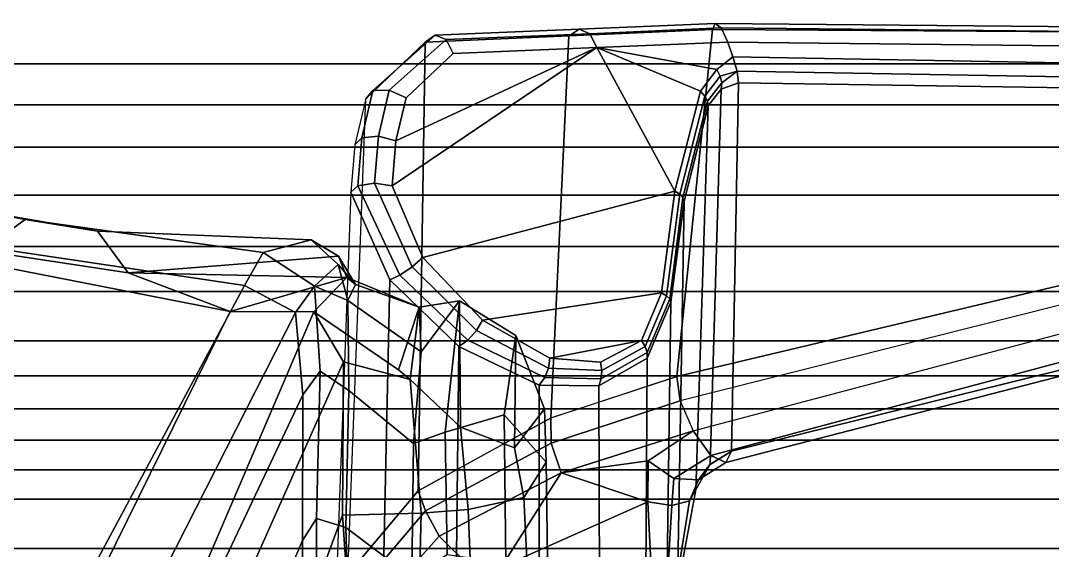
# Model space of a CAD drawing. Extents: x -14.5 to 14.5, y -12.2 to 16.5.
# Drawn here: x -7.174 to -4.626, y 9.453 to 10.76 of the extents above; entities that cross this region are included whole.
import ezdxf

# ---------------------------------------------------------------- set-up
doc = ezdxf.new("R2010")
doc.units = 0
doc.header["$MEASUREMENT"] = 0
doc.layers.add('FABRICBACK', color=82, linetype='Continuous')
doc.layers.add('SEAT-FRAME', color=253, linetype='Continuous')

msp = doc.modelspace()

# ---------------------------------------------------------------- linework, layer by layer
at = {"layer": 'FABRICBACK'}
for points in [[(-9.042, 10.654, 38.4774), (9.042, 10.654, 38.4774), (8.6845, 10.7941, 38.6685), (-8.6845, 10.7941, 38.6685)], [(-9.042, 10.654, 38.4774), (-9.2836, 10.5522, 38.318), (9.2836, 10.5522, 38.318), (9.042, 10.654, 38.4774)], [(-9.5133, 10.4478, 38.1329), (9.5133, 10.4478, 38.1329), (9.2836, 10.5522, 38.318), (-9.2836, 10.5522, 38.318)], [(-9.5133, 10.4478, 38.1329), (-9.7549, 10.3296, 37.9031), (9.7549, 10.3296, 37.9031), (9.5133, 10.4478, 38.1329)], [(-9.9871, 10.203, 37.6298), (9.9871, 10.203, 37.6298), (9.7549, 10.3296, 37.9031), (-9.7549, 10.3296, 37.9031)], [(-9.9871, 10.203, 37.6298), (-10.1602, 10.0914, 37.3577), (10.1602, 10.0914, 37.3577), (9.9871, 10.203, 37.6298)], [(-10.3064, 9.9696, 37.0159), (10.3064, 9.9696, 37.0159), (10.1602, 10.0914, 37.3577), (-10.1602, 10.0914, 37.3577)], [(-10.3064, 9.9696, 37.0159), (-10.3747, 9.8831, 36.7339), (10.3747, 9.8831, 36.7339), (10.3064, 9.9696, 37.0159)], [(-10.4044, 9.8016, 36.4281), (10.4044, 9.8016, 36.4281), (10.3747, 9.8831, 36.7339), (-10.3747, 9.8831, 36.7339)], [(-10.4044, 9.8016, 36.4281), (-10.3932, 9.7244, 36.0941), (10.3932, 9.7244, 36.0941), (10.4044, 9.8016, 36.4281)], [(-10.3406, 9.6518, 35.7341), (10.3406, 9.6518, 35.7341), (10.3932, 9.7244, 36.0941), (-10.3932, 9.7244, 36.0941)], [(-10.3406, 9.6518, 35.7341), (-10.2586, 9.5792, 35.3505), (10.2586, 9.5792, 35.3505), (10.3406, 9.6518, 35.7341)], [(-10.0969, 9.4573, 34.7136), (10.0969, 9.4573, 34.7136), (10.2586, 9.5792, 35.3505), (-10.2586, 9.5792, 35.3505)], [(-10.0969, 9.4573, 34.7136), (-9.9028, 9.322, 34.055), (9.9028, 9.322, 34.055), (10.0969, 9.4573, 34.7136)]]:
    msp.add_3dface(points, dxfattribs=at)
at = {"layer": 'SEAT-FRAME'}
for points in [[(-6.1498, 10.7245, 29.8477), (-5.7945, 10.7391, 29.5372), (-5.8194, 10.7229, 29.5081), (-6.1747, 10.7073, 29.8185)], [(-6.1227, 10.7136, 29.8781), (-5.7678, 10.7278, 29.567), (-5.7945, 10.7391, 29.5372), (-6.1498, 10.7245, 29.8477)], [(-5.4653, 10.7388, 29.1989), (-5.5536, 9.8819, 27.9101), (-5.8643, 9.7793, 28.1314), (-5.82, 10.7228, 29.5086)], [(-5.7945, 10.7391, 29.5372), (-5.4582, 10.753, 29.24), (-5.4653, 10.7388, 29.1989), (-5.8194, 10.7229, 29.5081)], [(-5.7678, 10.7278, 29.567), (-5.4435, 10.7424, 29.28), (-5.4582, 10.753, 29.24), (-5.7945, 10.7391, 29.5372)], [(-5.7511, 10.6939, 29.5845), (-5.427, 10.7074, 29.2997), (-5.4435, 10.7424, 29.28), (-5.7678, 10.7278, 29.567)], [(-3.3779, 10.7251, 27.9762), (-3.5709, 10.3527, 26.8543), (-5.5536, 9.8819, 27.9101), (-5.4653, 10.7388, 29.1989)], [(-5.4582, 10.753, 29.24), (-3.3574, 10.7344, 28.0059), (-3.3779, 10.7251, 27.9762), (-5.4653, 10.7388, 29.1989)], [(-5.4435, 10.7424, 29.28), (-3.3414, 10.7209, 28.0458), (-3.3574, 10.7344, 28.0059), (-5.4582, 10.753, 29.24)], [(-5.427, 10.7074, 29.2997), (-3.3231, 10.6843, 28.0648), (-3.3414, 10.7209, 28.0458), (-5.4435, 10.7424, 29.28)], [(-6.3214, 10.5675, 29.983), (-6.1747, 10.7073, 29.8185), (-6.192, 9.5994, 28.2573), (-6.366, 9.393, 28.3418)], [(-6.3044, 10.5877, 30.021), (-6.1498, 10.7245, 29.8477), (-6.1747, 10.7073, 29.8185), (-6.3214, 10.5675, 29.983)], [(-6.2639, 10.5885, 30.0434), (-6.1227, 10.7136, 29.8781), (-6.1498, 10.7245, 29.8477), (-6.3044, 10.5877, 30.021)], [(-6.222, 10.5696, 30.038), (-6.1056, 10.6794, 29.8959), (-6.1227, 10.7136, 29.8781), (-6.2639, 10.5885, 30.0434)], [(-5.82, 10.7228, 29.5086), (-5.8643, 9.7793, 28.1314), (-6.192, 9.5994, 28.2573), (-6.1747, 10.7073, 29.8185)], [(-6.1056, 10.6794, 29.8959), (-5.7511, 10.6939, 29.5845), (-5.7678, 10.7278, 29.567), (-6.1227, 10.7136, 29.8781)], [(-5.7511, 10.6939, 29.5845), (-5.4542, 10.6395, 29.349), (-5.4146, 10.6713, 29.3028), (-5.427, 10.7074, 29.2997)], [(-3.3231, 10.6843, 28.0648), (-5.427, 10.7074, 29.2997), (-5.4146, 10.6713, 29.3028), (-3.3315, 10.6327, 28.0491)], [(-6.1808, 10.1753, 30.1523), (-5.558, 10.3396, 29.5525), (-5.7511, 10.6939, 29.5845), (-6.2563, 10.3521, 30.1503)], [(-6.2469, 10.4637, 30.0997), (-6.2469, 10.4637, 30.0997), (-6.2563, 10.3521, 30.1503), (-5.7511, 10.6939, 29.5845)], [(-6.2469, 10.4637, 30.0997), (-5.7511, 10.6939, 29.5845), (-6.1056, 10.6794, 29.8959), (-6.222, 10.5696, 30.038)], [(-5.7511, 10.6939, 29.5845), (-5.4947, 10.5862, 29.4042), (-5.4542, 10.6395, 29.349), (-5.7511, 10.6939, 29.5845)], [(-5.558, 10.3396, 29.5525), (-5.558, 10.3396, 29.5525), (-5.4947, 10.5862, 29.4042), (-5.7511, 10.6939, 29.5845)], [(-5.4461, 10.6232, 29.3444), (-5.4041, 10.6353, 29.2985), (-5.4146, 10.6713, 29.3028), (-5.4542, 10.6395, 29.349)], [(-3.3315, 10.6327, 28.0491), (-5.4146, 10.6713, 29.3028), (-5.4041, 10.6353, 29.2985), (-3.3585, 10.6005, 28.011)], [(-5.4542, 10.6395, 29.349), (-5.4947, 10.5862, 29.4042), (-5.4841, 10.5742, 29.3961), (-5.4461, 10.6232, 29.3444)], [(-5.4422, 10.6069, 29.336), (-5.4422, 10.6069, 29.336), (-5.4041, 10.6353, 29.2985), (-5.4461, 10.6232, 29.3444)], [(-5.4422, 10.6069, 29.336), (-5.444, 10.5911, 29.3261), (-5.4009, 10.6067, 29.2741), (-5.4041, 10.6353, 29.2985)], [(-3.3585, 10.6005, 28.011), (-5.4041, 10.6353, 29.2985), (-5.4009, 10.6067, 29.2741), (-3.3888, 10.5766, 27.969)], [(-5.4461, 10.6232, 29.3444), (-5.4841, 10.5742, 29.3961), (-5.4776, 10.5617, 29.385), (-5.4422, 10.6069, 29.336)], [(-5.4422, 10.6069, 29.336), (-5.4776, 10.5617, 29.385), (-5.4758, 10.5498, 29.3716), (-5.444, 10.5911, 29.3261)], [(-5.444, 10.5911, 29.3261), (-5.4713, 9.6645, 28.0775), (-5.4179, 9.6979, 28.0185), (-5.4009, 10.6067, 29.2741)], [(-5.4009, 10.6067, 29.2741), (-5.4179, 9.6979, 28.0185), (-3.519, 10.1655, 26.8925), (-3.3888, 10.5766, 27.969)], [(-6.3314, 10.4708, 30.0899), (-6.3044, 10.5877, 30.021), (-6.3214, 10.5675, 29.983), (-6.3484, 10.4536, 30.0509)], [(-6.2902, 10.4749, 30.1098), (-6.2639, 10.5885, 30.0434), (-6.3044, 10.5877, 30.021), (-6.3314, 10.4708, 30.0899)], [(-6.2469, 10.4637, 30.0997), (-6.222, 10.5696, 30.038), (-6.2639, 10.5885, 30.0434), (-6.2902, 10.4749, 30.1098)], [(-5.4947, 10.5862, 29.4042), (-5.558, 10.3396, 29.5525), (-5.5458, 10.3319, 29.5414), (-5.4841, 10.5742, 29.3961)], [(-5.4758, 10.5496, 29.3717), (-5.506, 9.6024, 28.126), (-5.4713, 9.6645, 28.0775), (-5.444, 10.5911, 29.3261)], [(-5.4841, 10.5742, 29.3961), (-5.5458, 10.3319, 29.5414), (-5.5381, 10.3235, 29.5274), (-5.4776, 10.5617, 29.385)], [(-5.4776, 10.5617, 29.385), (-5.5381, 10.3235, 29.5274), (-5.5352, 10.3149, 29.5116), (-5.4758, 10.5498, 29.3716)], [(-5.5352, 10.3149, 29.5117), (-5.5519, 9.3583, 28.2412), (-5.5063, 9.6015, 28.1265), (-5.4761, 10.5491, 29.3722)], [(-6.2997, 10.3587, 30.1624), (-6.2902, 10.4749, 30.1098), (-6.3314, 10.4708, 30.0899), (-6.3409, 10.3527, 30.1441)], [(-6.2563, 10.3521, 30.1503), (-6.2469, 10.4637, 30.0997), (-6.2902, 10.4749, 30.1098), (-6.2997, 10.3587, 30.1624)], [(-6.3409, 10.3527, 30.1441), (-6.3314, 10.4708, 30.0899), (-6.3484, 10.4536, 30.0509), (-6.3583, 10.3372, 30.105)], [(-7.744, 10.3832, 31.4194), (-7.1631, 10.2694, 30.5567), (-7.2573, 10.201, 30.5724), (-7.848, 10.3172, 31.4345)], [(-7.1631, 10.2694, 30.5567), (-7.744, 10.3832, 31.4194), (-7.5496, 10.3376, 31.4297), (-6.9843, 10.2406, 30.56)], [(-6.2378, 10.1321, 30.1611), (-6.3409, 10.3527, 30.1441), (-6.3583, 10.3372, 30.105), (-6.2623, 10.1208, 30.1346)], [(-6.2069, 10.1527, 30.1678), (-6.2997, 10.3587, 30.1624), (-6.3409, 10.3527, 30.1441), (-6.2378, 10.1321, 30.1611)], [(-6.1808, 10.1753, 30.1523), (-6.2563, 10.3521, 30.1503), (-6.2997, 10.3587, 30.1624), (-6.2069, 10.1527, 30.1678)], [(-5.5536, 9.8819, 27.9101), (-3.5709, 10.3527, 26.8543), (-3.5751, 10.3182, 26.7969), (-5.5454, 9.8217, 27.8548)], [(-6.9843, 10.2406, 30.56), (-7.5496, 10.3376, 31.4297), (-7.4788, 10.2239, 31.4564), (-6.9081, 10.138, 30.5432)], [(-6.3583, 10.3372, 30.105), (-6.4041, 9.1172, 28.4702), (-6.2877, 8.9546, 28.5452), (-6.2623, 10.1208, 30.1346)], [(-6.0335, 10.0212, 30.0838), (-5.5909, 10.0882, 29.6765), (-5.558, 10.3396, 29.5525), (-6.1808, 10.1753, 30.1523)], [(-5.558, 10.3396, 29.5525), (-5.5909, 10.0882, 29.6765), (-5.5786, 10.0813, 29.6649), (-5.5458, 10.3319, 29.5414)], [(-5.5458, 10.3319, 29.5414), (-5.5786, 10.0813, 29.6649), (-5.5707, 10.0734, 29.6504), (-5.5381, 10.3235, 29.5274)], [(-5.5381, 10.3235, 29.5274), (-5.5707, 10.0734, 29.6504), (-5.5679, 10.0654, 29.6343), (-5.5352, 10.3149, 29.5116)], [(-8.4064, 9.6149, 32.4122), (-7.1358, 9.0707, 30.3668), (-6.6563, 10.042, 30.1562), (-8.0703, 10.3189, 32.3842)], [(-6.6563, 10.042, 30.1562), (-6.9081, 10.138, 30.5432), (-7.4788, 10.2239, 31.4564), (-8.0703, 10.3189, 32.3842)], [(-5.5679, 10.0654, 29.6343), (-5.5815, 9.1073, 28.3449), (-5.5519, 9.3583, 28.2412), (-5.5352, 10.3149, 29.5117)], [(-5.513, 9.7478, 27.8408), (-3.5755, 10.2591, 26.7682), (-3.5751, 10.3182, 26.7969), (-5.5454, 9.8217, 27.8548)], [(-6.5751, 10.1881, 29.7165), (-6.6211, 10.1066, 29.7336), (-7.2573, 10.201, 30.5724), (-7.1631, 10.2694, 30.5567)], [(-7.1631, 10.2694, 30.5567), (-6.9843, 10.2406, 30.56), (-6.456, 10.2193, 29.7099), (-6.5751, 10.1881, 29.7165)], [(-5.513, 9.7478, 27.8408), (-3.5755, 10.2591, 26.7682), (-3.5534, 10.1976, 26.778), (-5.4691, 9.687, 27.8723)], [(-6.456, 10.2193, 29.7099), (-6.9843, 10.2406, 30.56), (-6.9081, 10.138, 30.5432), (-6.389, 10.1791, 29.7184)], [(-6.4483, 10.1048, 29.3502), (-6.5751, 10.1881, 29.7165), (-6.456, 10.2193, 29.7099), (-6.3897, 10.1579, 29.5306)], [(-6.456, 10.2193, 29.7099), (-6.389, 10.1791, 29.7184), (-6.3468, 10.1093, 29.5407), (-6.3897, 10.1579, 29.5306)], [(-6.6211, 10.1066, 29.7336), (-7.0375, 9.3309, 29.8971), (-7.6619, 9.448, 30.7452), (-7.2573, 10.201, 30.5724)], [(-5.4691, 9.687, 27.8723), (-3.5534, 10.1976, 26.778), (-3.5283, 10.1608, 26.8265), (-5.4323, 9.6693, 27.943)], [(-6.9081, 10.138, 30.5432), (-6.3687, 10.1263, 29.7261), (-6.389, 10.1791, 29.7184), (-6.9081, 10.138, 30.5432)], [(-6.5751, 10.1881, 29.7165), (-6.4483, 10.1048, 29.3502), (-6.495, 10.0397, 29.3639), (-6.6211, 10.1066, 29.7336)], [(-6.3468, 10.1093, 29.5407), (-6.3468, 10.1093, 29.5407), (-6.389, 10.1791, 29.7184), (-6.3687, 10.1263, 29.7261)], [(-6.0335, 10.0212, 30.0838), (-6.1808, 10.1753, 30.1523), (-6.2069, 10.1527, 30.1678), (-6.0481, 9.995, 30.0952)], [(-6.3655, 10.0697, 29.3575), (-6.4483, 10.1048, 29.3502), (-6.3897, 10.1579, 29.5306), (-6.3655, 10.0697, 29.3575)], [(-6.3655, 10.0697, 29.3575), (-6.3897, 10.1579, 29.5306), (-6.3468, 10.1093, 29.5407), (-6.3655, 10.0697, 29.3575)], [(-6.0481, 9.995, 30.0952), (-6.2069, 10.1527, 30.1678), (-6.2378, 10.1321, 30.1611), (-6.0693, 9.9711, 30.0916)], [(-5.4323, 9.6693, 27.943), (-3.5283, 10.1608, 26.8265), (-3.519, 10.1655, 26.8925), (-5.4179, 9.6979, 28.0185)], [(-6.9081, 10.138, 30.5432), (-6.6563, 10.042, 30.1562), (-6.3687, 10.1263, 29.7261)], [(-6.4501, 10.0417, 29.8626), (-6.3687, 10.1263, 29.7261), (-6.6563, 10.042, 30.1562), (-6.4501, 10.0417, 29.8626)], [(-6.4501, 10.0417, 29.8626), (-6.2409, 9.898, 29.7242), (-6.19, 10.0528, 29.6292), (-6.3687, 10.1263, 29.7261)], [(-6.19, 10.0528, 29.6292), (-6.3468, 10.1093, 29.5407), (-6.3687, 10.1263, 29.7261), (-6.19, 10.0528, 29.6292)], [(-6.2623, 10.1208, 30.1346), (-6.2877, 8.9546, 28.5452), (-6.1042, 8.8477, 28.5785), (-6.0913, 9.9558, 30.074)], [(-6.0693, 9.9711, 30.0916), (-6.2378, 10.1321, 30.1611), (-6.2623, 10.1208, 30.1346), (-6.0913, 9.9558, 30.074)], [(-6.6211, 10.1066, 29.7336), (-6.495, 10.0397, 29.3639), (-6.889, 9.2665, 29.5272), (-7.0375, 9.3309, 29.8971)], [(-6.4339, 9.8949, 29.0251), (-6.4771, 9.8368, 29.0373), (-6.495, 10.0397, 29.3639), (-6.4483, 10.1048, 29.3502)], [(-6.3655, 10.0697, 29.3575), (-6.3631, 9.8471, 29.0351), (-6.4339, 9.8949, 29.0251), (-6.4483, 10.1048, 29.3502)], [(-6.19, 10.0528, 29.6292), (-6.185, 9.9427, 29.3571), (-6.3655, 10.0697, 29.3575), (-6.3468, 10.1093, 29.5407)], [(-6.3631, 9.8471, 29.0351), (-6.3655, 10.0697, 29.3575), (-6.185, 9.9427, 29.3571), (-6.2036, 9.7161, 29.0286)], [(-6.19, 10.0528, 29.6292), (-6.2122, 9.874, 29.5857), (-6.0872, 9.7566, 29.5655), (-6.0902, 10.0682, 29.5035)], [(-6.0902, 10.0682, 29.5035), (-6.1253, 9.7447, 28.9361), (-6.2036, 9.7161, 29.0286), (-6.185, 9.9427, 29.3571)], [(-6.0902, 10.0682, 29.5035), (-6.185, 9.9427, 29.3571), (-6.19, 10.0528, 29.6292), (-6.0902, 10.0682, 29.5035)], [(-5.9508, 9.9832, 29.3503), (-5.9798, 9.7868, 28.9939), (-6.1253, 9.7447, 28.9361), (-6.0902, 10.0682, 29.5035)], [(-5.9508, 9.9832, 29.3503), (-6.0902, 10.0682, 29.5035), (-6.0872, 9.7566, 29.5655), (-5.9545, 9.7058, 29.4134)], [(-5.8671, 9.9274, 29.976), (-5.6405, 9.971, 29.7639), (-5.5909, 10.0882, 29.6765), (-6.0335, 10.0212, 30.0838)], [(-5.5909, 10.0882, 29.6765), (-5.6405, 9.971, 29.7639), (-5.6316, 9.9561, 29.7582), (-5.5786, 10.0813, 29.6649)], [(-5.5786, 10.0813, 29.6649), (-5.6316, 9.9561, 29.7582), (-5.6268, 9.941, 29.7492), (-5.5707, 10.0734, 29.6504)], [(-5.5707, 10.0734, 29.6504), (-5.6268, 9.941, 29.7492), (-5.6264, 9.927, 29.7375), (-5.5679, 10.0654, 29.6343)], [(-6.6563, 10.042, 30.1562), (-7.1358, 9.0707, 30.3668), (-6.8935, 9.0055, 30.024), (-6.4501, 10.0417, 29.8626)], [(-6.8095, 8.9464, 29.8497), (-6.3764, 9.918, 29.647), (-6.4501, 10.0417, 29.8626), (-6.8935, 9.0055, 30.024)], [(-6.4501, 10.0417, 29.8626), (-6.3764, 9.918, 29.647), (-6.2122, 9.874, 29.5857), (-6.2409, 9.898, 29.7242)], [(-6.2409, 9.898, 29.7242), (-6.2122, 9.874, 29.5857), (-6.2122, 9.874, 29.5857), (-6.19, 10.0528, 29.6292)], [(-5.6264, 9.9271, 29.7374), (-5.6323, 8.9689, 28.4263), (-5.5815, 9.1073, 28.3449), (-5.5679, 10.0654, 29.6343)], [(-6.889, 9.2665, 29.5272), (-6.495, 10.0397, 29.3639), (-6.4771, 9.8368, 29.0373), (-6.8271, 9.0978, 29.1934)], [(-5.8671, 9.9274, 29.976), (-6.0335, 10.0212, 30.0838), (-6.0481, 9.995, 30.0952), (-5.8703, 9.9027, 29.981)], [(-5.8703, 9.9027, 29.981), (-6.0481, 9.995, 30.0952), (-6.0693, 9.9711, 30.0916), (-5.8795, 9.8792, 29.9778)], [(-5.8795, 9.8792, 29.9778), (-6.0693, 9.9711, 30.0916), (-6.0913, 9.9558, 30.074), (-5.893, 9.8608, 29.9668)], [(-5.9508, 9.9832, 29.3503), (-5.8798, 9.8019, 29.3015), (-5.8758, 9.67, 29.1198), (-5.9798, 9.7868, 28.9939)], [(-5.9508, 9.9832, 29.3503), (-5.9545, 9.7058, 29.4134), (-5.8798, 9.8019, 29.3015), (-5.9508, 9.9832, 29.3503)], [(-5.7422, 9.9175, 29.8719), (-5.7422, 9.9175, 29.8719), (-5.6405, 9.971, 29.7639), (-5.8671, 9.9274, 29.976)], [(-5.6405, 9.971, 29.7639), (-5.7422, 9.9175, 29.8719), (-5.7387, 9.8967, 29.872), (-5.6316, 9.9561, 29.7582)], [(-6.0913, 9.9558, 30.074), (-6.1042, 8.8477, 28.5785), (-5.8933, 8.8188, 28.5614), (-5.893, 9.8608, 29.9668)], [(-5.6268, 9.941, 29.7492), (-5.7401, 9.8762, 29.8668), (-5.7462, 9.8585, 29.857), (-5.6264, 9.927, 29.7375)], [(-5.6316, 9.9561, 29.7582), (-5.7387, 9.8967, 29.872), (-5.7401, 9.8762, 29.8668), (-5.6268, 9.941, 29.7492)], [(-6.8095, 8.9464, 29.8497), (-6.693, 8.6899, 29.3159), (-6.3794, 9.5391, 29.1126), (-6.3764, 9.918, 29.647)], [(-6.3794, 9.5391, 29.1126), (-6.1846, 9.5443, 29.1272), (-6.2122, 9.874, 29.5857), (-6.3764, 9.918, 29.647)], [(-5.7422, 9.9175, 29.8719), (-5.8671, 9.9274, 29.976), (-5.8703, 9.9027, 29.981), (-5.7387, 9.8967, 29.872)], [(-5.7462, 9.8585, 29.857), (-5.7425, 8.8684, 28.5046), (-5.6323, 8.9689, 28.4263), (-5.6264, 9.9271, 29.7374)], [(-6.4339, 9.8949, 29.0251), (-6.4436, 9.5314, 28.5461), (-6.4778, 9.4767, 28.5577), (-6.4771, 9.8368, 29.0373)], [(-6.3708, 9.509, 28.5509), (-6.4436, 9.5314, 28.5461), (-6.4339, 9.8949, 29.0251), (-6.3631, 9.8471, 29.0351)], [(-5.7387, 9.8967, 29.872), (-5.8703, 9.9027, 29.981), (-5.8795, 9.8792, 29.9778), (-5.7401, 9.8762, 29.8668)], [(-6.0872, 9.7566, 29.5655), (-6.2122, 9.874, 29.5857), (-6.1846, 9.5443, 29.1272), (-6.0688, 9.5532, 29.2456)], [(-5.7401, 9.8762, 29.8668), (-5.8795, 9.8792, 29.9778), (-5.893, 9.8608, 29.9668), (-5.7462, 9.8585, 29.857)], [(-5.8641, 9.7794, 28.1312), (-5.5536, 9.8819, 27.9101), (-5.5454, 9.8217, 27.8548), (-5.8637, 9.7169, 28.0847)], [(-6.8271, 9.0978, 29.1934), (-6.4771, 9.8368, 29.0373), (-6.4778, 9.4767, 28.5577), (-6.7604, 8.8139, 28.6975)], [(-6.3631, 9.8471, 29.0351), (-6.2036, 9.7161, 29.0286), (-6.2079, 9.3867, 28.5183), (-6.3708, 9.509, 28.5509)], [(-5.893, 9.8608, 29.9668), (-5.8933, 8.8188, 28.5614), (-5.7425, 8.8684, 28.5046), (-5.7462, 9.8585, 29.857)], [(-5.8637, 9.7169, 28.0847), (-5.5454, 9.8217, 27.8548), (-5.513, 9.7478, 27.8408), (-5.8388, 9.6438, 28.074)], [(-5.9755, 9.4211, 28.4268), (-6.1207, 9.4417, 28.4588), (-6.1253, 9.7447, 28.9361), (-5.9798, 9.7868, 28.9939)], [(-5.9755, 9.4211, 28.4268), (-5.9798, 9.7868, 28.9939), (-5.8758, 9.67, 29.1198), (-5.8727, 9.4356, 28.7444)], [(-5.8798, 9.8019, 29.3015), (-5.9545, 9.7058, 29.4134), (-5.9315, 9.5828, 29.2173), (-5.8758, 9.67, 29.1198)], [(-6.192, 9.5994, 28.2573), (-5.8641, 9.7794, 28.1312), (-5.8637, 9.7169, 28.0847), (-6.1738, 9.5499, 28.2085)], [(-6.1207, 9.4417, 28.4588), (-6.2079, 9.3867, 28.5183), (-6.2036, 9.7161, 29.0286), (-6.1253, 9.7447, 28.9361)], [(-5.9315, 9.5828, 29.2173), (-5.9545, 9.7058, 29.4134), (-6.0872, 9.7566, 29.5655), (-6.0688, 9.5532, 29.2456)], [(-5.513, 9.7478, 27.8408), (-5.513, 9.7478, 27.8408), (-5.6244, 9.6734, 27.9509), (-5.8388, 9.6438, 28.074)], [(-5.4691, 9.687, 27.8723), (-5.5605, 9.6301, 27.9651), (-5.6244, 9.6734, 27.9509), (-5.513, 9.7478, 27.8408)], [(-6.1738, 9.5499, 28.2085), (-5.8637, 9.7169, 28.0847), (-5.8388, 9.6438, 28.074), (-6.14, 9.4878, 28.1956)], [(-5.4323, 9.6693, 27.943), (-5.5001, 9.6266, 28.0151), (-5.5605, 9.6301, 27.9651), (-5.4691, 9.687, 27.8723)], [(-5.4179, 9.6979, 28.0185), (-5.4714, 9.6644, 28.0776), (-5.5001, 9.6266, 28.0151), (-5.4323, 9.6693, 27.943)], [(-5.8727, 9.4356, 28.7444), (-5.8758, 9.67, 29.1198), (-5.9315, 9.5828, 29.2173), (-5.9192, 9.3292, 28.8186)], [(-5.6244, 9.6734, 27.9509), (-5.6244, 9.6734, 27.9509), (-5.6247, 9.5721, 28.0086), (-5.8388, 9.6438, 28.074)], [(-5.5605, 9.6301, 27.9651), (-5.5657, 9.5636, 28.0284), (-5.6247, 9.5721, 28.0086), (-5.6244, 9.6734, 27.9509)], [(-5.4714, 9.6644, 28.0776), (-5.506, 9.6025, 28.126), (-5.5218, 9.5748, 28.0719), (-5.5001, 9.6266, 28.0151)], [(-5.8388, 9.6438, 28.074), (-5.9868, 9.4109, 28.189), (-6.0644, 9.4127, 28.202), (-6.14, 9.4878, 28.1956)], [(-5.8388, 9.6438, 28.074), (-5.8388, 9.6438, 28.074), (-5.6247, 9.5721, 28.0086), (-5.9868, 9.4109, 28.189)], [(-8.4064, 9.6149, 32.4122), (-9.0424, 9.1037, 32.5201), (-8.0047, 8.3576, 30.4918), (-7.1358, 9.0707, 30.3668)], [(-5.5001, 9.6266, 28.0151), (-5.5218, 9.5748, 28.0719), (-5.5657, 9.5636, 28.0284), (-5.5605, 9.6301, 27.9651)], [(-6.366, 9.393, 28.3418), (-6.192, 9.5994, 28.2573), (-6.1738, 9.5499, 28.2085), (-6.3299, 9.3669, 28.273)], [(-5.9315, 9.5828, 29.2173), (-6.0688, 9.5532, 29.2456), (-6.0572, 9.2715, 28.8315), (-5.9192, 9.3292, 28.8186)], [(-5.506, 9.6025, 28.126), (-5.5519, 9.3583, 28.2412), (-5.5587, 9.3428, 28.2027), (-5.5218, 9.5748, 28.0719)], [(-5.9868, 9.4109, 28.189), (-5.6247, 9.5721, 28.0086), (-5.6125, 9.3244, 28.1425), (-5.915, 9.3596, 28.1895)], [(-5.5657, 9.5636, 28.0284), (-5.5798, 9.331, 28.1683), (-5.6125, 9.3244, 28.1425), (-5.6247, 9.5721, 28.0086)], [(-5.5218, 9.5748, 28.0719), (-5.5587, 9.3428, 28.2027), (-5.5798, 9.331, 28.1683), (-5.5657, 9.5636, 28.0284)], [(-6.3569, 9.2164, 28.5901), (-6.3794, 9.5391, 29.1126), (-6.693, 8.6899, 29.3159), (-6.6004, 8.4759, 28.782)], [(-6.4418, 9.1209, 27.8755), (-6.4752, 9.0619, 27.8879), (-6.4778, 9.4767, 28.5577), (-6.4436, 9.5314, 28.5461)], [(-6.3708, 9.509, 28.5509), (-6.3583, 9.1006, 27.8797), (-6.4418, 9.1209, 27.8755), (-6.4436, 9.5314, 28.5461)], [(-6.3794, 9.5391, 29.1126), (-6.3569, 9.2164, 28.5901), (-6.1928, 9.2148, 28.6161), (-6.1846, 9.5443, 29.1272)], [(-6.3299, 9.3669, 28.273), (-6.1738, 9.5499, 28.2085), (-6.14, 9.4878, 28.1956), (-6.2541, 9.36, 28.2404)], [(-6.0572, 9.2715, 28.8315), (-6.0688, 9.5532, 29.2456), (-6.1846, 9.5443, 29.1272), (-6.1928, 9.2148, 28.6161)], [(-6.3583, 9.1006, 27.8797), (-6.3708, 9.509, 28.5509), (-6.2079, 9.3867, 28.5183), (-6.1937, 9.012, 27.8795)], [(-6.14, 9.4878, 28.1956), (-6.0644, 9.4127, 28.202), (-6.183, 9.3626, 28.2309), (-6.2541, 9.36, 28.2404)], [(-6.7056, 8.4753, 28.0117), (-6.7604, 8.8139, 28.6975), (-6.4778, 9.4767, 28.5577), (-6.4752, 9.0619, 27.8879)]]:
    msp.add_3dface(points, dxfattribs=at)

doc.saveas('drawing.dxf')
